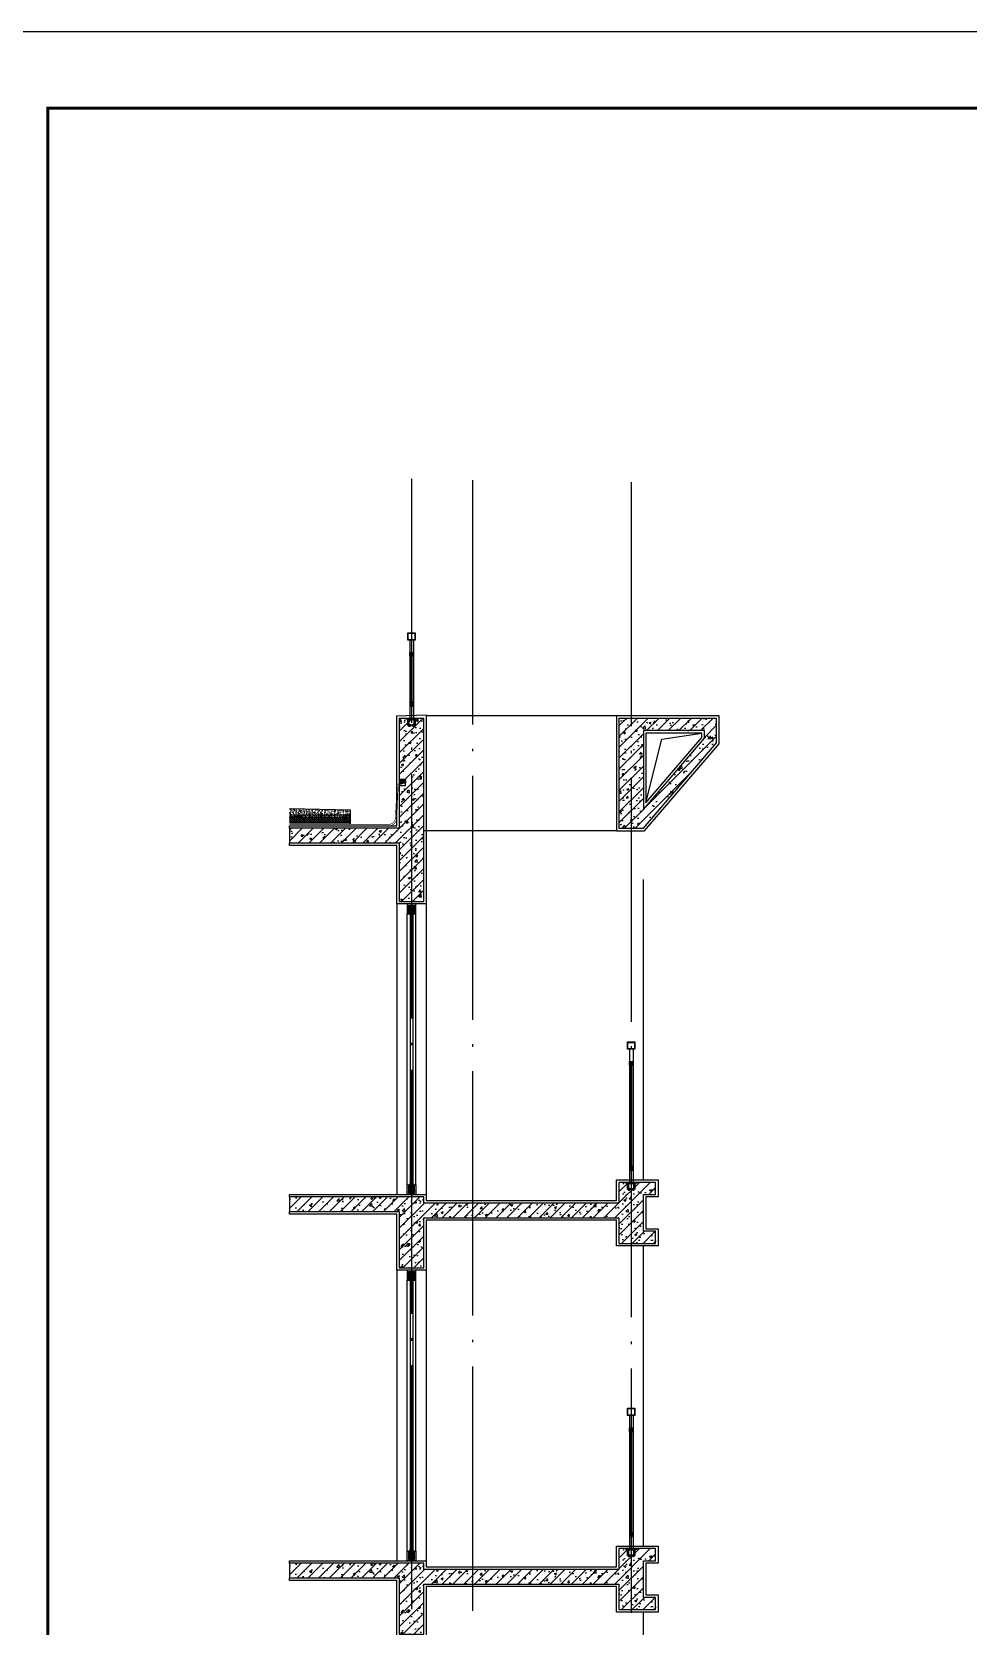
# Model space of a CAD drawing. Extents: x -737978 to 768813, y -372247 to 1140308.
# Drawn here: x -644189 to -636517, y -314946 to -301888 of the extents above; entities that cross this region are included whole.
import ezdxf

# ---------------------------------------------------------------- set-up
doc = ezdxf.new("R2010")
doc.units = 0
doc.header["$LTSCALE"] = 1000
doc.header["$MEASUREMENT"] = 0
doc.linetypes.add('DOTE', pattern=[2.42, 2, -0.2, 0.02, -0.2])
doc.layers.get('0').update_dxf_attribs({"linetype": 'CONTINUOUS'})
for name, color, linetype in [('0-填充边线', 7, 'CONTINUOUS'), ('DOTE', 1, 'DOTE'), ('J-COLU-梁柱', 30, 'CONTINUOUS'), ('J-DOOR-窗', 126, 'CONTINUOUS'), ('J-ELEV-立面栏杆', 36, 'CONTINUOUS'), ('J-SECT-剖面看线', 253, 'CONTINUOUS'), ('PUB_TITLE', 4, 'CONTINUOUS'), ('图案填充', 8, 'CONTINUOUS'), ('填充', 8, 'CONTINUOUS')]:
    doc.layers.add(name, color=color, linetype=linetype)
pattern_1 = [(45, (-330273.72, -252860.92), (-44.194174, 44.194174), []), (50, (-330273.72, -252860.92), (179.315046, -15.688034), [18.75, -206.25]), (355, (-330273.72, -252860.92), (-34.68783, 188.04803), [15, -165]), (100.4514, (-330258.78, -252862.23), (144.62735, 172.35989), [15.93505, -175.28553]), (46.1842, (-330273.72, -252810.92), (266.81026, -41.37975), [28.125, -309.375]), (96.6356, (-330251.5, -252814.37), (233.66568, 243.52947), [23.90257, -262.92825]), (351.1842, (-330273.72, -252810.92), (233.66549, 243.52965), [22.5, -247.5]), (21, (-330248.72, -252823.42), (149.22676, -100.65472), [18.75, -206.25]), (326, (-330248.72, -252823.42), (60.82883, 181.28751), [15, -165]), (71.4514, (-330236.29, -252831.81), (210.05566, 80.63262), [15.93505, -175.28553]), (37.5, (-330273.72, -252860.92), (3.039964, 83.223463), [0, -163, 0, -167.5, 0, -165.625]), (7.5, (-330273.72, -252860.92), (65.767384, 98.602928), [0, -95.5, 0, -159.25, 0, -63.125]), (327.5, (-330329.47, -252860.92), (133.455609, -5.638718), [0, -62.5, 0, -195, 0, -258.75]), (317.5, (-330354.47, -252860.92), (145.796542, 25.026246), [0, -81.25, 0, -129.5, 0, -183.75])]
pattern_2 = [(135, (-374616.268, -364804.6204), (4.49012806, 4.49012806), []), (45, (-374616.268, -364804.6204), (4.49012806, -4.49012806), [])]
pattern_3 = [(135, (-374616.268, -361804.6204), (4.49012806, 4.49012806), []), (45, (-374616.268, -361804.6204), (4.49012806, -4.49012806), [])]

# ---------------------------------------------------------------- blocks, each defined once
blk = doc.blocks.new('BL栏杆')
at = {"layer": '图案填充'}
h = blk.add_hatch(dxfattribs=at)
h.set_pattern_fill('金属', color=256, scale=4.168521, style=0)
h.set_pattern_definition([(45, (419376.876, 80365.151), (-7.36897448, 7.36897448), []), (45, (419381.788, 80365.151), (-7.36897448, 7.36897448), [])])
h.paths.add_polyline_path([(-307137, -59443), (-307137, -59503), (-307197, -59503), (-307197, -59443)])
h.paths.add_polyline_path([(-307140, -59446), (-307140, -59500), (-307194, -59500), (-307194, -59446)], flags=16)
h = blk.add_hatch(dxfattribs=at)
h.set_pattern_fill('ANSI37', color=256)
h.set_pattern_definition([(45, (417988.8546, 80232.3383), (-1.122532015, 1.122532015), []), (135, (417988.8546, 80232.3383), (-1.122532015, -1.122532015), [])])
h.paths.add_polyline_path([(-307179, -59606), (-307155, -59606), (-307155, -59633), (-307158, -59633), (-307162, -59638), (-307162, -59618), (-307172, -59618), (-307172, -59638), (-307177, -59633), (-307179, -59633)])
h = blk.add_hatch(dxfattribs=at)
h.set_pattern_fill('ANSI37', color=256)
h.set_pattern_definition([(45, (417988.8546, 80162.3383), (-1.122532015, 1.122532015), []), (135, (417988.8546, 80162.3383), (-1.122532015, -1.122532015), [])])
h.paths.add_polyline_path([(-307179, -60463), (-307172, -60458), (-307172, -60478), (-307162, -60478), (-307162, -60458), (-307155, -60463), (-307155, -60490), (-307179, -60490)])
h = blk.add_hatch(dxfattribs=at)
h.set_pattern_fill('金属', color=256, scale=4.168521, style=0)
h.set_pattern_definition([(45, (419376.876, 80384.131), (-7.36897448, 7.36897448), []), (45, (419381.788, 80384.131), (-7.36897448, 7.36897448), [])])
h.paths.add_polyline_path([(-307155, -60463), (-307152, -60463), (-307152, -60493), (-307182, -60493), (-307182, -60463), (-307179, -60463), (-307179, -60490), (-307155, -60490)])
at = {"layer": '填充'}
h = blk.add_hatch(dxfattribs=at)
h.set_pattern_fill('ANSI32', color=256, style=0)
h.set_pattern_definition([(45, (158461.417, -77729.981), (-3.367596045, 3.367596045), []), (45, (158463.662, -77729.981), (-3.367596045, 3.367596045), [])])
h.paths.add_polyline_path([(-307122, -60593), (-307122, -60599), (-307212, -60599), (-307212, -60593)])
at = {"layer": 'J-DOOR-窗'}
for points in [[(-307172, -59638), (-307172, -60458)], [(-307162, -60458), (-307162, -59638)]]:
    blk.add_lwpolyline(points, dxfattribs=at)
at = {"layer": 'J-ELEV-立面栏杆'}
for points in [[(-307137, -59443), (-307137, -59503), (-307197, -59503), (-307197, -59443), (-307137, -59443)], [(-307182, -59503), (-307182, -60593)], [(-307152, -59503), (-307152, -60593)], [(-307182, -59633), (-307182, -59603), (-307152, -59603), (-307152, -59633)], [(-307179, -59633), (-307182, -59633)], [(-307179, -59633), (-307179, -59606), (-307155, -59606), (-307155, -59633)], [(-307155, -59633), (-307155, -59606), (-307179, -59606), (-307179, -59633)], [(-307179, -59633), (-307177, -59633)], [(-307172, -59638), (-307177, -59633)], [(-307162, -59638), (-307162, -59618), (-307172, -59618), (-307172, -59638)], [(-307158, -59633), (-307162, -59638)], [(-307155, -59633), (-307158, -59633)], [(-307152, -59633), (-307155, -59633)], [(-307172, -60458), (-307179, -60463)], [(-307162, -60458), (-307162, -60478), (-307172, -60478), (-307172, -60458)], [(-307155, -60463), (-307162, -60458)], [(-307182, -60463), (-307182, -60493), (-307152, -60493), (-307152, -60463)], [(-307179, -60463), (-307182, -60463)], [(-307179, -60463), (-307179, -60490), (-307155, -60490), (-307155, -60463)], [(-307155, -60463), (-307155, -60490), (-307179, -60490), (-307179, -60463)], [(-307152, -60463), (-307155, -60463)]]:
    blk.add_lwpolyline(points, dxfattribs=at)
blk.add_lwpolyline([(-307140, -59446), (-307140, -59500), (-307194, -59500), (-307194, -59446)], close=True, dxfattribs=at)
at = {"layer": '填充'}
blk.add_lwpolyline([(-307122, -60593), (-307122, -60599), (-307212, -60599), (-307212, -60593), (-307122, -60593)], dxfattribs=at)
blk.add_lwpolyline([(-307196, -60599), (-307138, -60599), (-307138, -60648, -0.414214), (-307149, -60659), (-307150, -60659, -0.414214), (-307161, -60648), (-307161, -60644), (-307154, -60644), (-307154, -60648, 0.414214), (-307150, -60652), (-307149, -60652, 0.414214), (-307145, -60648), (-307145, -60606), (-307167, -60606), (-307189, -60606), (-307189, -60648, 0.414214), (-307185, -60652), (-307184, -60652, 0.414214), (-307180, -60648), (-307180, -60644), (-307173, -60644), (-307173, -60648, -0.414214), (-307184, -60659), (-307185, -60659, -0.414214), (-307196, -60648)], format="xyb", close=True, dxfattribs=at)

msp = doc.modelspace()

# ---------------------------------------------------------------- hatches: boundary and pattern name
msp.add_hatch(color=256).paths.add_polyline_path([(-641165, -308010.9), (-641127.9, -308010.9), (-641127.9, -308040.6), (-641165, -308040.6)])
at = {"layer": 'J-DOOR-窗'}
h = msp.add_hatch(dxfattribs=at)
h.set_pattern_fill('ANSI37', color=126, scale=4, style=0)
h.set_pattern_definition(pattern_3)
h.paths.add_polyline_path([(-641087.9, -309055.9), (-641067.9, -309055.9), (-641067.9, -309110.9), (-641067.9, -309117.9), (-641052.9, -309110.9), (-641052.9, -309040.9), (-641102.9, -309040.9), (-641102.9, -309110.9), (-641087.9, -309117.9), (-641087.9, -309110.9)])
h = msp.add_hatch(dxfattribs=at)
h.set_pattern_fill('ANSI37', color=126, scale=4, style=0)
h.set_pattern_definition(pattern_3)
h.paths.add_polyline_path([(-641087.9, -309055.9), (-641067.9, -309055.9), (-641067.9, -309110.9), (-641067.9, -309117.9), (-641052.9, -309110.9), (-641052.9, -309040.9), (-641102.9, -309040.9), (-641102.9, -309110.9), (-641087.9, -309117.9), (-641087.9, -309110.9)])
h = msp.add_hatch(dxfattribs=at)
h.set_pattern_fill('ANSI37', color=126, scale=4, style=0)
h.set_pattern_definition(pattern_3)
h.paths.add_polyline_path([(-641087.9, -309055.9), (-641067.9, -309055.9), (-641067.9, -309110.9), (-641067.9, -309117.9), (-641052.9, -309110.9), (-641052.9, -309040.9), (-641102.9, -309040.9), (-641102.9, -309110.9), (-641087.9, -309117.9), (-641087.9, -309110.9)])
h = msp.add_hatch(dxfattribs=at)
h.set_pattern_fill('ANSI37', color=126, scale=4, style=0)
h.set_pattern_definition([(225, (-374616.268, -258637.158), (4.49012806, -4.49012806), []), (315, (-374616.268, -258637.158), (4.49012806, 4.49012806), [])])
h.paths.add_polyline_path([(-641087.9, -311385.9), (-641087.9, -311330.9), (-641087.9, -311323.9), (-641102.9, -311330.9), (-641102.9, -311400.9), (-641052.9, -311400.9), (-641052.9, -311330.9), (-641067.9, -311323.9), (-641067.9, -311330.9), (-641067.9, -311385.9)])
h = msp.add_hatch(dxfattribs=at)
h.set_pattern_fill('ANSI37', color=126, scale=4, style=0)
h.set_pattern_definition(pattern_2)
h.paths.add_polyline_path([(-641087.9, -312055.9), (-641067.9, -312055.9), (-641067.9, -312110.9), (-641067.9, -312117.9), (-641052.9, -312110.9), (-641052.9, -312040.9), (-641102.9, -312040.9), (-641102.9, -312110.9), (-641087.9, -312117.9), (-641087.9, -312110.9)])
h = msp.add_hatch(dxfattribs=at)
h.set_pattern_fill('ANSI37', color=126, scale=4, style=0)
h.set_pattern_definition(pattern_2)
h.paths.add_polyline_path([(-641087.9, -312055.9), (-641067.9, -312055.9), (-641067.9, -312110.9), (-641067.9, -312117.9), (-641052.9, -312110.9), (-641052.9, -312040.9), (-641102.9, -312040.9), (-641102.9, -312110.9), (-641087.9, -312117.9), (-641087.9, -312110.9)])
h = msp.add_hatch(dxfattribs=at)
h.set_pattern_fill('ANSI37', color=126, scale=4, style=0)
h.set_pattern_definition(pattern_2)
h.paths.add_polyline_path([(-641087.9, -312055.9), (-641067.9, -312055.9), (-641067.9, -312110.9), (-641067.9, -312117.9), (-641052.9, -312110.9), (-641052.9, -312040.9), (-641102.9, -312040.9), (-641102.9, -312110.9), (-641087.9, -312117.9), (-641087.9, -312110.9)])
h = msp.add_hatch(dxfattribs=at)
h.set_pattern_fill('ANSI37', color=126, scale=4, style=0)
h.set_pattern_definition([(225, (-374616.268, -261637.158), (4.49012806, -4.49012806), []), (315, (-374616.268, -261637.158), (4.49012806, 4.49012806), [])])
h.paths.add_polyline_path([(-641087.9, -314385.9), (-641087.9, -314330.9), (-641087.9, -314323.9), (-641102.9, -314330.9), (-641102.9, -314400.9), (-641052.9, -314400.9), (-641052.9, -314330.9), (-641067.9, -314323.9), (-641067.9, -314330.9), (-641067.9, -314385.9)])
at = {"layer": '图案填充'}
h = msp.add_hatch(dxfattribs=at)
h.set_pattern_fill('金属', color=256, scale=4.168521, style=0)
h.set_pattern_definition([(45, (85465.859, -167003.062), (-7.36897448, 7.36897448), []), (45, (85470.772, -167003.062), (-7.36897448, 7.36897448), [])])
h.paths.add_polyline_path([(-641047.9, -306810.9), (-641047.9, -306870.9), (-641107.9, -306870.9), (-641107.9, -306810.9)])
h.paths.add_polyline_path([(-641050.9, -306813.9), (-641050.9, -306867.9), (-641104.9, -306867.9), (-641104.9, -306813.9)], flags=16)
h = msp.add_hatch(dxfattribs=at)
h.set_pattern_fill('ANSI37', color=256)
h.set_pattern_definition([(45, (84077.8378, -167135.8746), (-1.122532015, 1.122532015), []), (135, (84077.8378, -167135.8746), (-1.122532015, -1.122532015), [])])
h.paths.add_polyline_path([(-641089.9, -306973.9), (-641065.9, -306973.9), (-641065.9, -307000.9), (-641068.9, -307000.9), (-641072.9, -307005.9), (-641072.9, -306985.9), (-641082.9, -306985.9), (-641082.9, -307005.9), (-641087.9, -307000.9), (-641089.9, -307000.9)])
h = msp.add_hatch(dxfattribs=at)
h.set_pattern_fill('金属', color=256, scale=4.168521, style=0)
h.set_pattern_definition([(45, (85465.859, -166534.082), (-7.36897448, 7.36897448), []), (45, (85470.772, -166534.082), (-7.36897448, 7.36897448), [])])
h.paths.add_polyline_path([(-641065.9, -307380.9), (-641062.9, -307380.9), (-641062.9, -307410.9), (-641092.9, -307410.9), (-641092.9, -307380.9), (-641089.9, -307380.9), (-641089.9, -307407.9), (-641065.9, -307407.9)])
h = msp.add_hatch(dxfattribs=at)
h.set_pattern_fill('ANSI37', color=256)
h.set_pattern_definition([(45, (84077.8378, -166755.8746), (-1.122532015, 1.122532015), []), (135, (84077.8378, -166755.8746), (-1.122532015, -1.122532015), [])])
h.paths.add_polyline_path([(-641089.9, -307380.9), (-641082.9, -307375.9), (-641082.9, -307395.9), (-641072.9, -307395.9), (-641072.9, -307375.9), (-641065.9, -307380.9), (-641065.9, -307407.9), (-641089.9, -307407.9)])
at = {"layer": '填充'}
h = msp.add_hatch(dxfattribs=at)
h.set_pattern_fill('钢筋混凝土', color=256, scale=25, style=0)
h.set_pattern_definition(pattern_1)
h.paths.add_polyline_path([(-641177.9, -308410.9), (-642077.9, -308410.9), (-642077.9, -308530.9), (-641177.9, -308530.9), (-641177.9, -309010.9), (-640977.9, -309010.9), (-640977.9, -308460.9), (-640977.9, -308410.9), (-640977.9, -307510.9), (-641177.9, -307510.9)])
h = msp.add_hatch(dxfattribs=at)
h.set_pattern_fill('ANSI32', color=256, style=0)
h.set_pattern_definition([(45, (-175449.5997, -324648.194), (-3.367596045, 3.367596045), []), (45, (-175447.3547, -324648.194), (-3.367596045, 3.367596045), [])])
h.paths.add_polyline_path([(-641032.9, -307510.9), (-641032.9, -307516.9), (-641122.9, -307516.9), (-641122.9, -307510.9)])
h = msp.add_hatch(dxfattribs=at)
h.set_pattern_fill('钢筋混凝土', color=256, scale=25, style=0)
h.set_pattern_definition([(45, (-330373.72, -252860.92), (-44.194174, 44.194174), []), (50, (-330373.72, -252860.92), (179.315046, -15.688034), [18.75, -206.25]), (355, (-330373.72, -252860.92), (-34.68783, 188.04803), [15, -165]), (100.4514, (-330358.78, -252862.23), (144.62735, 172.35989), [15.93505, -175.28553]), (46.1842, (-330373.72, -252810.92), (266.81026, -41.37975), [28.125, -309.375]), (96.6356, (-330351.5, -252814.37), (233.66568, 243.52947), [23.90257, -262.92825]), (351.1842, (-330373.72, -252810.92), (233.66549, 243.52965), [22.5, -247.5]), (21, (-330348.72, -252823.42), (149.22676, -100.65472), [18.75, -206.25]), (326, (-330348.72, -252823.42), (60.82883, 181.28751), [15, -165]), (71.4514, (-330336.29, -252831.81), (210.05566, 80.63262), [15.93505, -175.28553]), (37.5, (-330373.72, -252860.92), (3.039964, 83.223463), [0, -163, 0, -167.5, 0, -165.625]), (7.5, (-330373.72, -252860.92), (65.767384, 98.602928), [0, -95.5, 0, -159.25, 0, -63.125]), (327.5, (-330429.47, -252860.92), (133.455609, -5.638718), [0, -62.5, 0, -195, 0, -258.75]), (317.5, (-330454.47, -252860.92), (145.796542, 25.026246), [0, -81.25, 0, -129.5, 0, -183.75])])
h.paths.add_polyline_path([(-639377.9, -307510.9), (-639377.9, -308410.9), (-639177.9, -308410.9), (-638577.9, -307710.9), (-638577.9, -307510.9)])
h.paths.add_polyline_path([(-639177.9, -308260.9), (-639177.9, -308257.2), (-638677.9, -307673.9), (-638677.9, -307610.9), (-639177.9, -307610.9)], flags=16)
h = msp.add_hatch(dxfattribs=at)
h.set_pattern_fill('混凝土', color=256, scale=5, style=0)
h.set_pattern_definition([(50, (-835219.45, -266502.383), (35.863009, -3.1376067), [3.75, -41.25]), (355, (-835219.45, -266502.383), (-6.937567, 37.609607), [3, -33]), (100.4514, (-835216.46, -266502.645), (28.925469, 34.471977), [3.1870095, -35.0571056]), (46.1842, (-835219.45, -266492.383), (53.362052, -8.275951), [5.625, -61.875]), (96.6356, (-835215, -266493.073), (46.733135, 48.705894), [4.780514, -52.58565]), (351.1842, (-835219.45, -266492.383), (46.733097, 48.70593), [4.5, -49.5]), (21, (-835214.45, -266494.883), (29.8453526, -20.1309445), [3.75, -41.25]), (326, (-835214.45, -266494.883), (12.1657666, 36.257502), [3, -33]), (71.4514, (-835211.962, -266496.56), (42.0111314, 16.126525), [3.1870095, -35.0571056]), (37.5, (-835219.449, -266502.383), (0.6079928, 16.6446927), [0, -32.6, 0, -33.5, 0, -33.125]), (7.5, (-835219.449, -266502.383), (13.1534769, 19.7205856), [0, -19.1, 0, -31.85, 0, -12.625]), (327.5, (-835230.599, -266502.383), (26.6911218, -1.1277436), [0, -12.5, 0, -39, 0, -51.75]), (317.5, (-835235.6, -266502.383), (29.1593085, 5.005249), [0, -16.25, 0, -25.9, 0, -36.75])])
h.paths.add_polyline_path([(-641576.6, -308261), (-641577.9, -308261), (-641577.9, -308301), (-641576.6, -308301)], flags=17)
h.paths.add_polyline_path([(-642077.9, -308248.5), (-641576.6, -308261), (-641576.6, -308301), (-642077.9, -308301)])
h = msp.add_hatch(dxfattribs=at)
h.set_pattern_fill('砂灰土', color=256, scale=5, style=0)
h.set_pattern_definition([(37.5, (-334269.433, -250760.923), (-0.6299336, 19.2682377), [0, -15.2, 0, -17, 0, -16.25]), (7.5, (-334269.433, -250760.923), (17.697767, 28.2214607), [0, -8.2, 0, -13.7, 0, -5.25]), (327.5, (-334281.733, -250760.923), (31.1414186, 0.0565905), [0, -5, 0, -18, 0, -23.5]), (317.5, (-334281.733, -250760.923), (30.061266, 8.7767556), [0, -2.5, 0, -11.8, 0, -13.5])])
h.paths.add_polyline_path([(-641577.9, -308301), (-642077.9, -308301), (-642077.9, -308321), (-641577.9, -308321)])
h = msp.add_hatch(dxfattribs=at)
h.set_pattern_fill('ANSI37', color=256, scale=8, style=0)
h.set_pattern_definition([(45, (-835219.449, -266502.383), (-8.9802561, 8.9802561), []), (135, (-835219.449, -266502.383), (-8.9802561, -8.9802561), [])])
edge = h.paths.add_edge_path()
edge.add_line((-641576.6, -308324), (-641577.9, -308324))
edge.add_arc((-641677, -308344), 101.1, -11.40829, 11.40829, ccw=False)
edge.add_line((-641577.9, -308364), (-641576.6, -308364))
edge.add_line((-641576.6, -308364), (-641576.6, -308324))
h.paths.add_polyline_path([(-642077.9, -308364), (-642077.9, -308324), (-641576.6, -308324), (-641576.6, -308364)])
h = msp.add_hatch(dxfattribs=at)
h.set_pattern_fill('钢筋混凝土', color=256, scale=25, style=0)
h.set_pattern_definition([(45, (-330273.72, -249860.92), (-44.194174, 44.194174), []), (50, (-330273.72, -249860.92), (179.315046, -15.688034), [18.75, -206.25]), (355, (-330273.72, -249860.92), (-34.68783, 188.04803), [15, -165]), (100.4514, (-330258.78, -249862.23), (144.62735, 172.35989), [15.93505, -175.28553]), (46.1842, (-330273.72, -249810.92), (266.81026, -41.37975), [28.125, -309.375]), (96.6356, (-330251.5, -249814.37), (233.66568, 243.52947), [23.90257, -262.92825]), (351.1842, (-330273.72, -249810.92), (233.66549, 243.52965), [22.5, -247.5]), (21, (-330248.72, -249823.42), (149.22676, -100.65472), [18.75, -206.25]), (326, (-330248.72, -249823.42), (60.82883, 181.28751), [15, -165]), (71.4514, (-330236.29, -249831.81), (210.05566, 80.63262), [15.93505, -175.28553]), (37.5, (-330273.72, -249860.92), (3.039964, 83.223463), [0, -163, 0, -167.5, 0, -165.625]), (7.5, (-330273.72, -249860.92), (65.767384, 98.602928), [0, -95.5, 0, -159.25, 0, -63.125]), (327.5, (-330329.47, -249860.92), (133.455609, -5.638718), [0, -62.5, 0, -195, 0, -258.75]), (317.5, (-330354.47, -249860.92), (145.796542, 25.026246), [0, -81.25, 0, -129.5, 0, -183.75])])
h.paths.add_polyline_path([(-640873.5, -311480.9), (-640977.9, -311480.9), (-640977.9, -311430.9), (-642077.9, -311430.9), (-642077.9, -311550.9), (-641177.9, -311550.9), (-641177.9, -312010.9), (-640977.9, -312010.9), (-640977.9, -311600.9), (-639377.9, -311600.9), (-639377.9, -311810.9), (-639177.9, -311810.9), (-639077.9, -311810.9), (-639077.9, -311710.9), (-639177.9, -311710.9), (-639177.9, -311410.9), (-639077.9, -311410.9), (-639077.9, -311310.9), (-639377.9, -311310.9), (-639377.9, -311480.9)])
h = msp.add_hatch(dxfattribs=at)
h.set_pattern_fill('钢筋混凝土', color=256, scale=25, style=0)
h.set_pattern_definition(pattern_1)
h.paths.add_polyline_path([(-640873.5, -314480.9), (-640977.9, -314480.9), (-640977.9, -314430.9), (-642077.9, -314430.9), (-642077.9, -314550.9), (-641177.9, -314550.9), (-641177.9, -315010.9), (-640977.9, -315010.9), (-640977.9, -314600.9), (-639377.9, -314600.9), (-639377.9, -314810.9), (-639177.9, -314810.9), (-639077.9, -314810.9), (-639077.9, -314710.9), (-639177.9, -314710.9), (-639177.9, -314410.9), (-639077.9, -314410.9), (-639077.9, -314310.9), (-639377.9, -314310.9), (-639377.9, -314480.9)])

# ---------------------------------------------------------------- linework, layer by layer
at = {"const_width": 5}
for points in [[(-641127.9, -308010.9, -0.0693473), (-641164.4, -308039.9, 0.2259122), (-641196.5, -308058.4), (-641209.9, -308324.1, -0.4132079), (-641264.9, -308378.9), (-642077.9, -308378.9)], [(-641127.9, -308023.4, -0.1398596), (-641156, -308047.9, 0.2259122), (-641188.2, -308066.3), (-641197.9, -308323.9, -0.4142136), (-641264.9, -308390.9), (-642077.9, -308390.9)]]:
    msp.add_lwpolyline(points, format="xyb", dxfattribs=at)
msp.add_lwpolyline([(-641165, -308010.9), (-641127.9, -308010.9), (-641127.9, -308040.6), (-641165, -308040.6)], close=True)
for points in [[(-642077.9, -308248.5), (-641577.9, -308261)], [(-642077.9, -308301), (-641577.9, -308301)], [(-642077.9, -308301), (-641577.9, -308301)], [(-641577.9, -308378.9), (-641577.9, -308261)], [(-642077.9, -308321), (-641577.9, -308321)], [(-642077.9, -308321), (-641577.9, -308321)], [(-642077.9, -308324), (-641577.9, -308324)], [(-642077.9, -308324), (-641577.9, -308324)], [(-642077.9, -308364), (-641577.9, -308364)], [(-642077.9, -308364), (-641577.9, -308364)], [(-642077.9, -308365.1), (-641577.9, -308365.1)], [(-642077.9, -308365.1), (-641577.9, -308365.1)]]:
    msp.add_lwpolyline(points)
at = {"layer": '0-填充边线'}
for points in [[(-642077.9, -308410.9), (-642077.9, -308390.9), (-641197.9, -308390.9), (-641197.9, -307490.9), (-640957.9, -307480.9), (-640957.9, -308410.9), (-640957.9, -308460.9), (-640957.9, -309030.9), (-641197.9, -309030.9), (-641197.9, -308550.9), (-642077.9, -308550.9), (-642077.9, -308530.9), (-641177.9, -308530.9), (-641177.9, -309010.9), (-640977.9, -309010.9), (-640977.9, -308460.9), (-640977.9, -308410.9), (-640977.9, -307510.9), (-641177.9, -307510.9), (-641177.9, -308410.9)], [(-639397.9, -308430.9), (-639168.7, -308430.9), (-638557.9, -307718.3), (-638557.9, -307490.9), (-639397.9, -307490.9)], [(-639377.9, -308410.9), (-639177.9, -308410.9), (-638577.9, -307710.9), (-638577.9, -307510.9), (-639377.9, -307510.9)], [(-639157.9, -308203.2), (-638697.9, -307666.5), (-638697.9, -307630.9), (-639157.9, -307630.9)], [(-642077.9, -311430.9), (-642077.9, -311410.9), (-640957.9, -311410.9), (-640957.9, -311460.9), (-640873.5, -311460.9), (-639397.9, -311460.9), (-639397.9, -311290.9), (-639057.9, -311290.9), (-639057.9, -311430.9), (-639157.9, -311430.9), (-639157.9, -311690.9), (-639057.9, -311690.9), (-639057.9, -311830.9), (-639177.9, -311830.9), (-639397.9, -311830.9), (-639397.9, -311620.9), (-640957.9, -311620.9), (-640957.9, -312030.9), (-641197.9, -312030.9), (-641197.9, -311570.9), (-642077.9, -311570.9), (-642077.9, -311550.9), (-641177.9, -311550.9), (-641177.9, -312010.9), (-640977.9, -312010.9), (-640977.9, -311600.9), (-639377.9, -311600.9), (-639377.9, -311810.9), (-639177.9, -311810.9), (-639077.9, -311810.9), (-639077.9, -311710.9), (-639177.9, -311710.9), (-639177.9, -311410.9), (-639077.9, -311410.9), (-639077.9, -311310.9), (-639377.9, -311310.9), (-639377.9, -311480.9), (-640873.5, -311480.9), (-640977.9, -311480.9), (-640977.9, -311430.9)]]:
    msp.add_lwpolyline(points, close=True, dxfattribs=at)
for points in [[(-639157.9, -308203.2), (-639028.1, -307680.9), (-638697.9, -307630.9)], [(-640977.9, -315010.9), (-640977.9, -314600.9), (-639377.9, -314600.9), (-639377.9, -314810.9), (-639177.9, -314810.9), (-639077.9, -314810.9), (-639077.9, -314710.9), (-639177.9, -314710.9), (-639177.9, -314410.9), (-639077.9, -314410.9), (-639077.9, -314310.9), (-639377.9, -314310.9), (-639377.9, -314480.9), (-640873.5, -314480.9), (-640977.9, -314480.9), (-640977.9, -314430.9), (-642077.9, -314430.9), (-642077.9, -314410.9), (-640957.9, -314410.9), (-640957.9, -314460.9), (-640873.5, -314460.9), (-639397.9, -314460.9), (-639397.9, -314290.9), (-639057.9, -314290.9), (-639057.9, -314430.9), (-639157.9, -314430.9), (-639157.9, -314690.9), (-639057.9, -314690.9), (-639057.9, -314830.9), (-639177.9, -314830.9), (-639397.9, -314830.9), (-639397.9, -314620.9), (-640957.9, -314620.9), (-640957.9, -315030.9)], [(-641197.9, -315030.9), (-641197.9, -314570.9), (-642077.9, -314570.9), (-642077.9, -314550.9), (-641177.9, -314550.9), (-641177.9, -315010.9)]]:
    msp.add_lwpolyline(points, dxfattribs=at)
at = {"layer": 'DOTE'}
for points in [[(-641077.9, -305548.3), (-641077.9, -334902.1)], [(-640577.9, -305560.5), (-640577.9, -334902.1)], [(-639277.9, -305575.7), (-639277.9, -334917.3)]]:
    msp.add_lwpolyline(points, dxfattribs=at)
at = {"layer": 'J-COLU-梁柱'}
for points in [[(-641177.9, -308410.9), (-642077.9, -308410.9), (-642077.9, -308530.9), (-641177.9, -308530.9), (-641177.9, -309010.9), (-640977.9, -309010.9), (-640977.9, -308460.9), (-640977.9, -308410.9), (-640977.9, -307510.9), (-641177.9, -307510.9)], [(-640873.5, -311480.9), (-640977.9, -311480.9), (-640977.9, -311430.9), (-642077.9, -311430.9), (-642077.9, -311550.9), (-641177.9, -311550.9), (-641177.9, -312010.9), (-640977.9, -312010.9), (-640977.9, -311600.9), (-639377.9, -311600.9), (-639377.9, -311810.9), (-639177.9, -311810.9), (-639077.9, -311810.9), (-639077.9, -311710.9), (-639177.9, -311710.9), (-639177.9, -311410.9), (-639077.9, -311410.9), (-639077.9, -311310.9), (-639377.9, -311310.9), (-639377.9, -311480.9)], [(-640873.5, -314480.9), (-640977.9, -314480.9), (-640977.9, -314430.9), (-642077.9, -314430.9), (-642077.9, -314550.9), (-641177.9, -314550.9), (-641177.9, -315010.9), (-640977.9, -315010.9), (-640977.9, -314600.9), (-639377.9, -314600.9), (-639377.9, -314810.9), (-639177.9, -314810.9), (-639077.9, -314810.9), (-639077.9, -314710.9), (-639177.9, -314710.9), (-639177.9, -314410.9), (-639077.9, -314410.9), (-639077.9, -314310.9), (-639377.9, -314310.9), (-639377.9, -314480.9)]]:
    msp.add_lwpolyline(points, close=True, dxfattribs=at)
for points in [[(-639377.9, -307510.9), (-639377.9, -308410.9), (-639177.9, -308410.9), (-638577.9, -307710.9), (-638577.9, -307510.9), (-639377.9, -307510.9)], [(-639177.9, -308260.9), (-639177.9, -308257.2), (-638677.9, -307673.9), (-638677.9, -307610.9), (-639177.9, -307610.9), (-639177.9, -308260.9)], [(-641177.9, -308060.9), (-641127.9, -308060.9), (-641127.9, -308010.9), (-641177.9, -308010.9)], [(-639177.9, -308010.9), (-639177.9, -308010.9)]]:
    msp.add_lwpolyline(points, dxfattribs=at)
at = {"layer": 'J-DOOR-窗'}
for points in [[(-641082.9, -307005.9), (-641082.9, -307375.9)], [(-641072.9, -307375.9), (-641072.9, -307005.9)]]:
    msp.add_lwpolyline(points, dxfattribs=at)
at = {"layer": 'J-DOOR-窗', "color": 126}
for points in [[(-641042.9, -309110.9), (-641042.9, -309030.9), (-641112.9, -309030.9), (-641112.9, -309110.9), (-641102.9, -309110.9), (-641087.9, -309117.9), (-641087.9, -309110.9), (-641087.9, -309055.9), (-641067.9, -309055.9), (-641067.9, -309110.9), (-641067.9, -309117.9), (-641052.9, -309110.9)], [(-641042.9, -309110.9), (-641042.9, -309030.9), (-641112.9, -309030.9), (-641112.9, -309110.9), (-641102.9, -309110.9), (-641087.9, -309117.9), (-641087.9, -309110.9), (-641087.9, -309055.9), (-641067.9, -309055.9), (-641067.9, -309110.9), (-641067.9, -309117.9), (-641052.9, -309110.9)], [(-641042.9, -309110.9), (-641042.9, -309030.9), (-641112.9, -309030.9), (-641112.9, -309110.9), (-641102.9, -309110.9), (-641087.9, -309117.9), (-641087.9, -309110.9), (-641087.9, -309055.9), (-641067.9, -309055.9), (-641067.9, -309110.9), (-641067.9, -309117.9), (-641052.9, -309110.9)], [(-641042.9, -311330.9), (-641042.9, -311410.9), (-641112.9, -311410.9), (-641112.9, -311330.9), (-641102.9, -311330.9), (-641087.9, -311323.9), (-641087.9, -311330.9), (-641087.9, -311385.9), (-641067.9, -311385.9), (-641067.9, -311330.9), (-641067.9, -311323.9), (-641052.9, -311330.9)], [(-641042.9, -312110.9), (-641042.9, -312030.9), (-641112.9, -312030.9), (-641112.9, -312110.9), (-641102.9, -312110.9), (-641087.9, -312117.9), (-641087.9, -312110.9), (-641087.9, -312055.9), (-641067.9, -312055.9), (-641067.9, -312110.9), (-641067.9, -312117.9), (-641052.9, -312110.9)], [(-641042.9, -312110.9), (-641042.9, -312030.9), (-641112.9, -312030.9), (-641112.9, -312110.9), (-641102.9, -312110.9), (-641087.9, -312117.9), (-641087.9, -312110.9), (-641087.9, -312055.9), (-641067.9, -312055.9), (-641067.9, -312110.9), (-641067.9, -312117.9), (-641052.9, -312110.9)], [(-641042.9, -312110.9), (-641042.9, -312030.9), (-641112.9, -312030.9), (-641112.9, -312110.9), (-641102.9, -312110.9), (-641087.9, -312117.9), (-641087.9, -312110.9), (-641087.9, -312055.9), (-641067.9, -312055.9), (-641067.9, -312110.9), (-641067.9, -312117.9), (-641052.9, -312110.9)], [(-641042.9, -314330.9), (-641042.9, -314410.9), (-641112.9, -314410.9), (-641112.9, -314330.9), (-641102.9, -314330.9), (-641087.9, -314323.9), (-641087.9, -314330.9), (-641087.9, -314385.9), (-641067.9, -314385.9), (-641067.9, -314330.9), (-641067.9, -314323.9), (-641052.9, -314330.9)]]:
    msp.add_lwpolyline(points, close=True, dxfattribs=at)
for points in [[(-641102.9, -309110.9), (-641102.9, -309040.9), (-641052.9, -309040.9), (-641052.9, -309110.9)], [(-641102.9, -309110.9), (-641102.9, -309040.9), (-641052.9, -309040.9), (-641052.9, -309110.9)], [(-641102.9, -309110.9), (-641102.9, -309040.9), (-641052.9, -309040.9), (-641052.9, -309110.9)], [(-641087.9, -309055.9), (-641087.9, -311323.9)], [(-641112.9, -311330.9), (-641112.9, -309110.9)], [(-641067.9, -309117.9), (-641067.9, -311323.9)], [(-641042.9, -311330.9), (-641042.9, -309110.9)], [(-641102.9, -311330.9), (-641102.9, -311400.9), (-641052.9, -311400.9), (-641052.9, -311330.9)], [(-641067.9, -311385.9), (-641087.9, -311365.9), (-641067.9, -311365.9), (-641087.9, -311385.9)], [(-641102.9, -312110.9), (-641102.9, -312040.9), (-641052.9, -312040.9), (-641052.9, -312110.9)], [(-641102.9, -312110.9), (-641102.9, -312040.9), (-641052.9, -312040.9), (-641052.9, -312110.9)], [(-641102.9, -312110.9), (-641102.9, -312040.9), (-641052.9, -312040.9), (-641052.9, -312110.9)], [(-641087.9, -312055.9), (-641087.9, -314323.9)], [(-641112.9, -314330.9), (-641112.9, -312110.9)], [(-641067.9, -312117.9), (-641067.9, -314323.9)], [(-641042.9, -314330.9), (-641042.9, -312110.9)], [(-641102.9, -314330.9), (-641102.9, -314400.9), (-641052.9, -314400.9), (-641052.9, -314330.9)], [(-641067.9, -314385.9), (-641087.9, -314365.9), (-641067.9, -314365.9), (-641087.9, -314385.9)]]:
    msp.add_lwpolyline(points, dxfattribs=at)
at = {"layer": 'J-ELEV-立面栏杆'}
for points in [[(-641047.9, -306810.9), (-641047.9, -306870.9), (-641107.9, -306870.9), (-641107.9, -306810.9), (-641047.9, -306810.9)], [(-641092.9, -306870.9), (-641092.9, -307510.9)], [(-641092.9, -307000.9), (-641092.9, -306970.9), (-641062.9, -306970.9), (-641062.9, -307000.9)], [(-641089.9, -307000.9), (-641089.9, -306973.9), (-641065.9, -306973.9), (-641065.9, -307000.9)], [(-641065.9, -307000.9), (-641065.9, -306973.9), (-641089.9, -306973.9), (-641089.9, -307000.9)], [(-641072.9, -307005.9), (-641072.9, -306985.9), (-641082.9, -306985.9), (-641082.9, -307005.9)], [(-641062.9, -306870.9), (-641062.9, -307510.9)], [(-641089.9, -307000.9), (-641092.9, -307000.9)], [(-641089.9, -307000.9), (-641087.9, -307000.9)], [(-641082.9, -307005.9), (-641087.9, -307000.9)], [(-641068.9, -307000.9), (-641072.9, -307005.9)], [(-641065.9, -307000.9), (-641068.9, -307000.9)], [(-641062.9, -307000.9), (-641065.9, -307000.9)], [(-641092.9, -307380.9), (-641092.9, -307410.9), (-641062.9, -307410.9), (-641062.9, -307380.9)], [(-641089.9, -307380.9), (-641092.9, -307380.9)], [(-641082.9, -307375.9), (-641089.9, -307380.9)], [(-641089.9, -307380.9), (-641089.9, -307407.9), (-641065.9, -307407.9), (-641065.9, -307380.9)], [(-641065.9, -307380.9), (-641065.9, -307407.9), (-641089.9, -307407.9), (-641089.9, -307380.9)], [(-641072.9, -307375.9), (-641072.9, -307395.9), (-641082.9, -307395.9), (-641082.9, -307375.9)], [(-641065.9, -307380.9), (-641072.9, -307375.9)], [(-641062.9, -307380.9), (-641065.9, -307380.9)]]:
    msp.add_lwpolyline(points, dxfattribs=at)
msp.add_lwpolyline([(-641050.9, -306813.9), (-641050.9, -306867.9), (-641104.9, -306867.9), (-641104.9, -306813.9)], close=True, dxfattribs=at)
at = {"layer": 'J-SECT-剖面看线'}
for points in [[(-639397.9, -307490.9), (-640957.9, -307490.9)], [(-639397.9, -308430.9), (-640977.9, -308430.9)], [(-639177.9, -311290.9), (-639177.9, -308830.9)], [(-641197.9, -309030.9), (-641197.9, -311410.9)], [(-640957.9, -309030.9), (-640957.9, -311410.9)], [(-639177.9, -314290.9), (-639177.9, -311830.9)], [(-641197.9, -312030.9), (-641197.9, -314410.9)], [(-640957.9, -312030.9), (-640957.9, -314410.9)], [(-639177.9, -317290.9), (-639177.9, -314830.9)]]:
    msp.add_lwpolyline(points, dxfattribs=at)
at = {"layer": 'PUB_TITLE'}
msp.add_lwpolyline([(-644307.6, -338662.7), (-629457.6, -338662.7), (-629457.6, -301887.7), (-644307.6, -301887.7)], close=True, dxfattribs=at)
at = {"layer": 'PUB_TITLE', "const_width": 25}
msp.add_lwpolyline([(-644057.6, -338412.7), (-629707.6, -338412.7), (-629707.6, -302512.7), (-644057.6, -302512.7)], close=True, dxfattribs=at)
at = {"layer": '填充'}
msp.add_lwpolyline([(-641032.9, -307510.9), (-641032.9, -307516.9), (-641122.9, -307516.9), (-641122.9, -307510.9), (-641032.9, -307510.9)], dxfattribs=at)
msp.add_lwpolyline([(-641106.9, -307516.9), (-641048.9, -307516.9), (-641048.9, -307565.9, -0.4142136), (-641059.9, -307576.9), (-641060.9, -307576.9, -0.4142136), (-641071.9, -307565.9), (-641071.9, -307561.9), (-641064.9, -307561.9), (-641064.9, -307565.9, 0.4142136), (-641060.9, -307569.9), (-641059.9, -307569.9, 0.4142136), (-641055.9, -307565.9), (-641055.9, -307523.9), (-641077.9, -307523.9), (-641099.9, -307523.9), (-641099.9, -307565.9, 0.4142136), (-641095.9, -307569.9), (-641094.9, -307569.9, 0.4142136), (-641090.9, -307565.9), (-641090.9, -307561.9), (-641083.9, -307561.9), (-641083.9, -307565.9, -0.4142136), (-641094.9, -307576.9), (-641095.9, -307576.9, -0.4142136), (-641106.9, -307565.9)], format="xyb", close=True, dxfattribs=at)

# ---------------------------------------------------------------- block references
at = {"layer": 'J-COLU-梁柱'}
for p in [(-332111, -250718.2), (-332111, -253718.2)]:
    msp.add_blockref('BL栏杆', p, dxfattribs=at)

doc.saveas('drawing.dxf')
